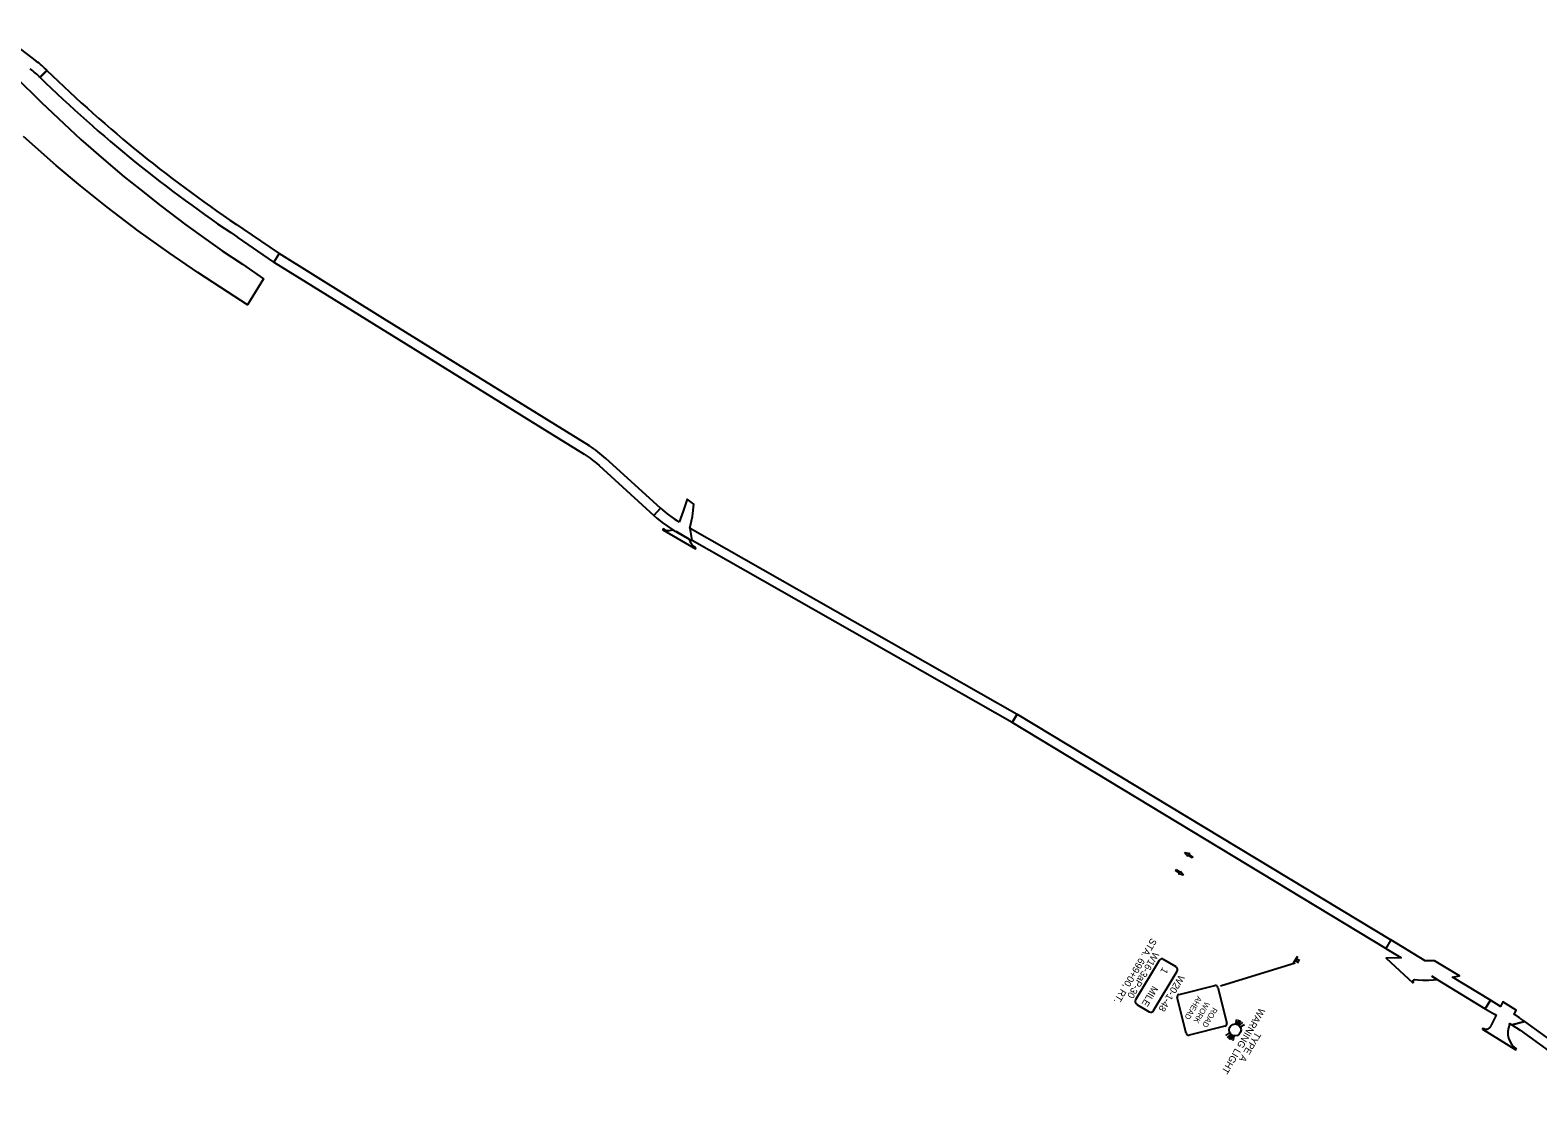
# Model space of a CAD drawing. Extents: x 134216 to 153308, y 327065 to 339865.
# Drawn here: x 141723 to 143253, y 334185 to 335280 of the extents above; entities that cross this region are included whole.
import ezdxf

# ---------------------------------------------------------------- set-up
doc = ezdxf.new("R2010")
doc.units = 0
for name, color, linetype in [('_CIVIL_CONSTRUCTION', 7, 'Continuous'), ('DR_P_Erosion_Control', 7, 'Continuous'), ('DR_P_Inlet_Protection', 7, 'Continuous'), ('PM_P_Edge_Line', 7, 'Continuous'), ('SC_Shading2', 7, 'Continuous')]:
    doc.layers.add(name, color=color, linetype=linetype)

msp = doc.modelspace()

# ---------------------------------------------------------------- linework, layer by layer
at = {"layer": '_CIVIL_CONSTRUCTION'}
msp.add_lwpolyline([(141708.2, 335233.3), (141734.8, 335206.7), (141757.4, 335185.3), (141774.9, 335169.3), (141797.7, 335149.3), (141818.8, 335131.5), (141834.2, 335119), (141855.9, 335101.9), (141881.2, 335082.8), (141901.7, 335068.1), (141918.3, 335056.4), (141938.6, 335042.6), (141960.1, 335027.9), (141943.7, 335001.5), (141916.7, 335019.1), (141893.5, 335034.3), (141864.2, 335054.1), (141832.9, 335076.5), (141801.3, 335100.5), (141774.3, 335122.1), (141749.6, 335142.8), (141716.5, 335172.2)], dxfattribs=at)
at = {"layer": 'DR_P_Erosion_Control'}
msp.add_line((143006.8, 334333.6), (142931, 334310), dxfattribs=at)
at = {"layer": 'DR_P_Inlet_Protection'}
for p, q in [((143005.2, 334333.9), (143009.5, 334340.6)), ((143006.7, 334336.2), (143010.1, 334334.1)), ((143007.4, 334337.2), (143007.4, 334337.2)), ((143008, 334338.3), (143011.4, 334336.1)), ((142946.8, 334271.8), (142947.6, 334276.7)), ((142948.2, 334271.4), (142950.1, 334276)), ((142949.1, 334270.9), (142951.7, 334275.2)), ((142950.1, 334270.1), (142953.7, 334273.6)), ((142951.1, 334268.9), (142955.4, 334271.4)), ((142936.4, 334260.2), (142940.7, 334262.8)), ((142938.1, 334258), (142941.6, 334261.6)), ((142940, 334256.5), (142942.7, 334260.7)), ((142941.7, 334255.6), (142943.6, 334260.3)), ((142944.1, 334255), (142944.9, 334259.9))]:
    msp.add_line(p, q, dxfattribs=at)
for points in [[(142868.9, 334336.2), (142845, 334296.3)], [(142886, 334329.8), (142873.4, 334337.3)], [(142863.2, 334285.4), (142887.1, 334325.3)], [(142889.1, 334301.7), (142925.2, 334310.7)], [(142928.4, 334308.8), (142937.4, 334272.7)], [(142846.1, 334291.7), (142858.7, 334284.2)], [(142896.2, 334262.4), (142887.2, 334298.5)], [(142935.5, 334269.5), (142899.4, 334260.5)]]:
    msp.add_lwpolyline(points, dxfattribs=at)
msp.add_circle((142945.9, 334265.8), 6.02, dxfattribs=at)
for centre, radius, start, end in [((142871.7, 334334.5), 3.32, 59.1008, 149.1008), ((142884.2, 334327), 3.32, 329.1008, 59.1008), ((142925.9, 334308.1), 2.66, 14.0263, 104.0263), ((142847.8, 334294.6), 3.32, 149.1008, 239.1008), ((142889.8, 334299.1), 2.66, 104.0263, 194.0263), ((142860.4, 334287.1), 3.32, 239.1008, 329.1008), ((142934.9, 334272.1), 2.66, 284.0263, 14.0263), ((142898.8, 334263.1), 2.66, 194.0263, 284.0263)]:
    msp.add_arc(centre, radius, start, end, dxfattribs=at)
at = {"layer": 'PM_P_Edge_Line'}
for p, q in [((141688, 335280.2), (141729.3, 335248.8)), ((141688, 335280.2), (141729.3, 335248.8)), ((141733.1, 335232.4), (141740.1, 335239.5)), ((141740.6, 335239.1), (141733.6, 335232)), ((141740.6, 335239.1), (141733.6, 335232)), ((142391.9, 334763.8), (142378.7, 334771.4))]:
    msp.add_line(p, q, dxfattribs=at)
for points in [[(141939.2, 335078.5), (141975.9, 335053.4), (141970.6, 335044.9), (141933.6, 335070.2)], [(142290.7, 334858.3), (142081.3, 334988), (141975.9, 335053.4), (141970.6, 335044.9), (142285.4, 334849.9), (142288.6, 334847.8), (142291.4, 334845.8), (142294, 334843.9), (142297.8, 334840.9), (142300.8, 334838.3), (142356.1, 334787.7), (142362.9, 334795.1), (142307.5, 334845.6)], [(142362.9, 334795.1), (142356.1, 334787.7), (142359.2, 334785), (142364.7, 334780.6), (142370, 334776.8), (142375.5, 334773.2), (142377.7, 334771.9), (142391.9, 334763.8), (142394.9, 334762.2), (142393, 334774.7), (142392.7, 334774.9), (142395.5, 334786.6), (142396.8, 334799.2), (142389.8, 334804.3), (142386, 334792), (142381.8, 334781.1)], [(142366.5, 334773.7), (142365.8, 334774.1), (142365.3, 334773.3), (142398.3, 334753.9), (142398.8, 334754.8)], [(143232, 334279.6), (143229, 334281.3), (143231.1, 334285.9), (143217.5, 334294.1), (143215.3, 334289.6), (143205, 334295.9), (143199.8, 334287.3), (143209.1, 334281.7), (143210.8, 334280.7), (143210.8, 334280.7), (143205.1, 334269.2)], [(143224.4, 334271.1), (143224.8, 334272.2), (143224.9, 334272.1), (143226.8, 334271), (143239.8, 334274.3)], [(143197.6, 334267.4), (143197, 334266.6), (143230.9, 334245.4), (143231.5, 334246.2)]]:
    msp.add_lwpolyline(points, dxfattribs=at)
for points in [[(142719.7, 334577.6), (142394.9, 334762.2), (142393, 334774.7), (142724.7, 334586.3)], [(143098.7, 334348.4), (142719.7, 334577.6), (142724.7, 334586.3), (143103.9, 334357)], [(143145.4, 334320.2), (143150.9, 334316.9), (143199.8, 334287.3), (143205, 334295.9), (143166.4, 334319.2), (143173.5, 334320.7), (143148.2, 334336), (143141.8, 334335.9), (143138.9, 334335.9), (143103.9, 334357), (143098.7, 334348.4), (143114.2, 334339.1), (143114.3, 334339), (143099.3, 334338.4), (143126.4, 334313.4), (143127, 334314.2), (143126.4, 334315.1), (143126.5, 334316), (143127.2, 334316.7), (143127.8, 334316.9), (143131.2, 334316.7), (143136.4, 334316.4), (143142.2, 334316.4), (143147.2, 334316.6), (143149.8, 334316.8), (143150.9, 334316.9)], [(143346.6, 334184.7), (143352.5, 334192.8), (143239.8, 334274.3), (143226.8, 334271), (143235, 334265.5)]]:
    msp.add_lwpolyline(points, close=True, dxfattribs=at)
for centre, radius, start, end in [((141656.9, 335153.2), 110, 45.744, 52.8483), ((141656.9, 335153.2), 110, 45.744, 52.8483), ((141656.9, 335153.2), 120, 45.744, 52.8482), ((141656.9, 335153.2), 120, 45.744, 52.8482), ((142709.6, 336234.6), 1389.3, 225.7442, 236.3206), ((142709.6, 336234.6), 1399.3, 225.7442, 236.3181), ((142230.4, 334761.2), 114.3, 47.6033, 58.1675), ((142440.4, 334880.1), 115, 227.6195, 239.3722), ((142371.5, 334782.4), 10, 239.5665, 251.9265), ((142371.5, 334782.4), 10, 251.9265, 293.5127), ((142440.4, 334880.1), 125, 238.7432, 240.3988), ((142406.4, 334767.7), 15, 194.876, 239.5665), ((143175.3, 334185.8), 109.5, 53.8754, 58.8237), ((143200.6, 334271.4), 5, 233.0612, 333.4631), ((143242.6, 334262.9), 20, 155.533, 236.2381)]:
    msp.add_arc(centre, radius, start, end, dxfattribs=at)
at = {"layer": 'SC_Shading2'}
for p, q in [((142894.7, 334445.9), (142894.7, 334445.9)), ((142894.7, 334445.9), (142899.9, 334444.6)), ((142898, 334441.7), (142894.7, 334445.9)), ((142902.4, 334440.3), (142897.8, 334443.3)), ((142897.8, 334443.3), (142898, 334441.7)), ((142899.9, 334444.6), (142898.4, 334444.2)), ((142898.4, 334444.2), (142903, 334441.2)), ((142903, 334441.2), (142902.4, 334440.3)), ((142902.7, 334440.7), (142902.7, 334440.7)), ((142885.4, 334427.5), (142886, 334428.4)), ((142890.1, 334424.6), (142885.4, 334427.5)), ((142885.7, 334427.9), (142885.7, 334427.9)), ((142886, 334428.4), (142890.6, 334425.4)), ((142888.6, 334424.1), (142890.1, 334424.6)), ((142890.6, 334425.4), (142890.4, 334427)), ((142890.4, 334427), (142893.7, 334422.9)), ((142893.7, 334422.9), (142888.6, 334424.1)), ((142893.7, 334422.9), (142893.7, 334422.9))]:
    msp.add_line(p, q, dxfattribs=at)

# ---------------------------------------------------------------- texts
at = {"layer": 'DR_P_Erosion_Control'}
for s, rotation, p in [('STA. 699+00, RT.', 239.1008, (142860.9, 334359.5)), ('W16-3aP-30', 239.1008, (142863.1, 334345.5)), ('W20-1-48', 239.0263, (142889, 334322.2)), ('WARNING LIGHT', 239.0263, (142970.7, 334288.6)), ('TYPE A', 239.0263, (142966.7, 334264.4))]:
    msp.add_text(s, height=7, rotation=rotation, dxfattribs=at).set_placement(p)
at = {"layer": 'DR_P_Inlet_Protection'}
for s, height, rotation, p in [('1', 7.08, 239.1008, (142872.5, 334329.8)), ('MILE', 7.08, 239.1008, (142862.1, 334311.1)), ('AHEAD', 5.66, 239.0263, (142907.8, 334300.7)), ('WORK', 5.66, 239.0263, (142915.6, 334294.9)), ('ROAD', 5.66, 239.0263, (142923.5, 334289.1))]:
    msp.add_text(s, height=height, rotation=rotation, dxfattribs=at).set_placement(p)

doc.saveas('drawing.dxf')
